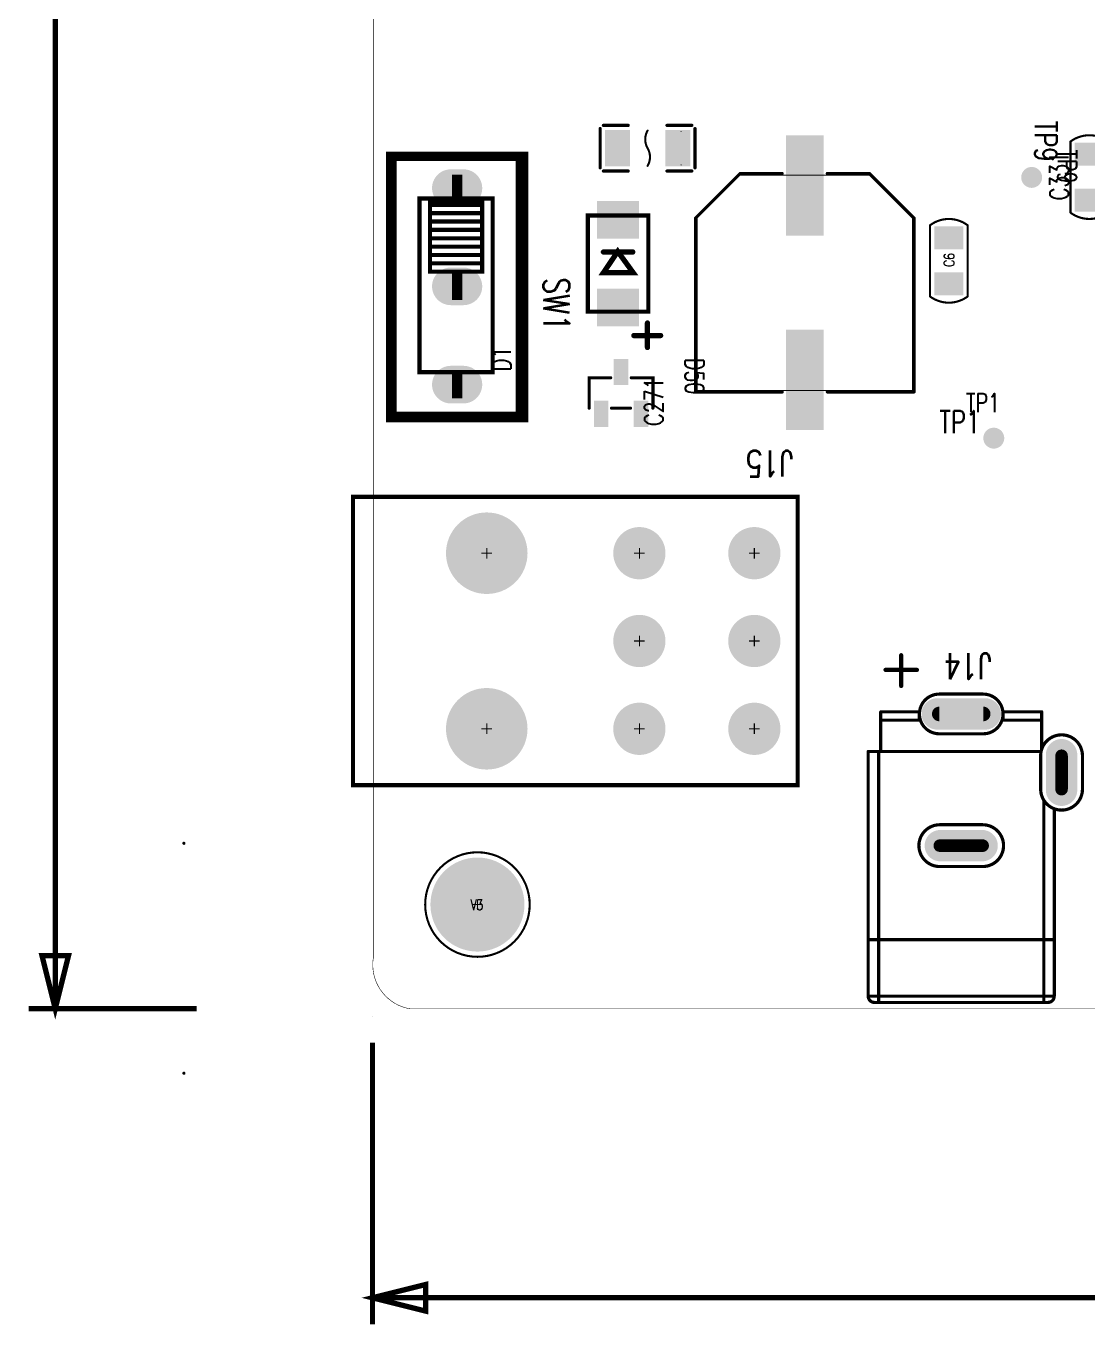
# Model space of a CAD drawing. Extents: x -19 to 193, y -25 to 111.
# Drawn here: x -16.6 to 34.2, y -15.2 to 47 of the extents above; entities that cross this region are included whole.
import ezdxf
from ezdxf.enums import TextEntityAlignment as Align

# ---------------------------------------------------------------- set-up
doc = ezdxf.new("R2010")
doc.units = 0
doc.linetypes.add('TRMIDX_2048', pattern=[2, 1, 1])
doc.linetypes.add('TRMIDX_4096', pattern=[2, 1, 1])
for name, color, linetype in [('2D_LINE_01', 183, 'CONTINUOUS'), ('BOARD_OUTLINE_00', 6, 'CONTINUOUS'), ('DIMENSION1_01', 6, 'CONTINUOUS'), ('DIMENSION3_01', 6, 'CONTINUOUS'), ('DIMENSION5_01', 6, 'CONTINUOUS'), ('DIMENSION7_01', 6, 'CONTINUOUS'), ('DRIL_PLTE_THRU_01', 3, 'CONTINUOUS'), ('DRIL_PLTE_THRU_02', 222, 'CONTINUOUS'), ('DRIL_PLTE_THRU_03', 5, 'CONTINUOUS'), ('DRIL_PLTE_THRU_04', 1, 'CONTINUOUS'), ('DRIL_SYMBOL', 6, 'CONTINUOUS'), ('PADS_BOT', 16, 'CONTINUOUS'), ('PADS_INNER', 96, 'CONTINUOUS'), ('PADS_TOP', 96, 'CONTINUOUS'), ('PART_NAME_01', 254, 'CONTINUOUS'), ('PART_NAME_126', 146, 'CONTINUOUS'), ('PART_TOP_2DLINE_00', 254, 'CONTINUOUS'), ('PART_TOP_2DLINE_01', 254, 'CONTINUOUS'), ('PART_TOP_2DLINE_126', 146, 'CONTINUOUS')]:
    doc.layers.add(name, color=color, linetype=linetype)
doc.styles.add('W0$0762', font='simplex', dxfattribs={"width": 0.75})
doc.styles.add('W0$127', font='simplex', dxfattribs={"width": 0.75})
doc.styles.add('W0$1524', font='simplex', dxfattribs={"width": 0.75})
doc.styles.add('W0$2032', font='simplex', dxfattribs={"width": 0.75})

# ---------------------------------------------------------------- blocks, each defined once
blk = doc.blocks.new('SMOOTH_0$0254')
at = {"const_width": 0.0127}
blk.add_lwpolyline([(-0.00635, 0, 1), (0.00635, 0, 1)], format="xyb", close=True, dxfattribs=at)
blk = doc.blocks.new('BOARD_1')
at = {"layer": 'BOARD_OUTLINE_00', "const_width": 0.0254}
blk.add_lwpolyline([(8.292, 28.555, 0.414214), (10.062, 26.105), (198.007, 26.105, 0.40555), (200.543, 28.975), (200.543, 130.731, 0.414214), (198, 133), (185, 133), (185, 125), (166.5, 125), (166.5, 133), (158.5, 133), (158.5, 126.516, -0.90993), (154.8, 126.516), (154.8, 137.6), (143.6, 137.6), (143.6, 130.08, -0.905156), (141.7, 130.08), (141.7, 137.6), (120.477, 137.6), (120.477, 125), (11.112, 125, 0.414214), (8.292, 123)], format="xyb", close=True, dxfattribs=at)
at = {"layer": 'BOARD_OUTLINE_00'}
for p in [(8.292, 28.555), (10.062, 26.105)]:
    blk.add_blockref('SMOOTH_0$0254', p, dxfattribs=at)
blk = doc.blocks.new('DRAWING_3')
at = {"layer": '2D_LINE_01', "const_width": 0.075057}
blk.add_lwpolyline([(0, 0.037528, 1), (0, -0.037528, 1)], format="xyb", close=True, dxfattribs=at)
blk = doc.blocks.new('DRAWING_4')
at = {"layer": '2D_LINE_01', "const_width": 0.075057}
blk.add_lwpolyline([(0, 0.037528, 1), (0, -0.037528, 1)], format="xyb", close=True, dxfattribs=at)
blk = doc.blocks.new('D_2dfeghi_99')
at = {"layer": 'DIMENSION1_01', "linetype": 'TRMIDX_4096', "const_width": 0.254}
blk.add_lwpolyline([(-6.925, 26.115), (-6.925, 77.86)], dxfattribs=at)
at = {"layer": 'DIMENSION3_01', "linetype": 'TRMIDX_4096', "const_width": 0.254}
blk.add_lwpolyline([(-6.925, 26.115), (-7.56, 28.655), (-6.29, 28.655)], close=True, dxfattribs=at)
at = {"layer": 'DIMENSION5_01', "linetype": 'TRMIDX_4096', "const_width": 0.254}
blk.add_lwpolyline([(-0.158, 26.115), (-8.195, 26.115)], dxfattribs=at)
at = {"layer": 'DIMENSION7_01', "linetype": 'TRMIDX_4096', "const_width": 0.0254}
blk.add_lwpolyline([(1.112, 26.115), (1.113, 26.115)], dxfattribs=at)
blk = doc.blocks.new('D_1dfeghi_100')
at = {"layer": 'DIMENSION1_01', "linetype": 'TRMIDX_2048', "const_width": 0.254}
blk.add_lwpolyline([(-1.81, -13.82), (89.243, -13.82)], dxfattribs=at)
at = {"layer": 'DIMENSION3_01', "linetype": 'TRMIDX_2048', "const_width": 0.254}
blk.add_lwpolyline([(-1.81, -13.82), (0.73, -13.185), (0.73, -14.455)], close=True, dxfattribs=at)
at = {"layer": 'DIMENSION5_01', "linetype": 'TRMIDX_2048', "const_width": 0.254}
blk.add_lwpolyline([(-1.81, -1.62), (-1.81, -15.09)], dxfattribs=at)
at = {"layer": 'DIMENSION7_01', "linetype": 'TRMIDX_2048', "const_width": 0.0254}
blk.add_lwpolyline([(-1.81, -0.35), (-1.809, -0.35)], dxfattribs=at)
blk = doc.blocks.new('SMOOTH_0$2')
at = {"const_width": 0.1}
blk.add_lwpolyline([(-0.05, 0, 1), (0.05, 0, 1)], format="xyb", close=True, dxfattribs=at)
blk = doc.blocks.new('PART_BODY_TOP_128')
at = {"layer": 'PART_TOP_2DLINE_01', "const_width": 0.2}
blk.add_lwpolyline([(-2.7, 14.87), (11.1, 14.87), (11.1, -6.4), (-2.7, -6.4)], close=True, dxfattribs=at)
at = {"layer": 'PART_TOP_2DLINE_01'}
for p in [(-2.7, 14.87), (11.1, 14.87), (-2.7, -6.4), (11.1, -6.4)]:
    blk.add_blockref('SMOOTH_0$2', p, dxfattribs=at)
blk = doc.blocks.new('DRIL_SYMBOL_1$8')
at = {"layer": 'DRIL_SYMBOL', "const_width": 0.0508}
for points in [[(-0.254, 0), (0.254, 0)], [(0, -0.254), (0, 0.254)]]:
    blk.add_lwpolyline(points, dxfattribs=at)
blk = doc.blocks.new('DRIL_HOLE_1$8')
at = {"const_width": 0.9}
blk.add_lwpolyline([(-0.45, 0, 1), (0.45, 0, 1)], format="xyb", close=True, dxfattribs=at)
blk.add_blockref('DRIL_SYMBOL_1$8', (0, 0))
blk = doc.blocks.new('PAD_4')
at = {"const_width": 1.25}
blk.add_lwpolyline([(0, -0.625, 1), (0, 0.625, 1)], format="xyb", close=True, dxfattribs=at)
blk = doc.blocks.new('STK_TOP_45')
at = {"layer": 'DRIL_PLTE_THRU_01'}
blk.add_blockref('DRIL_HOLE_1$8', (0, 0), dxfattribs=at)
at = {"layer": 'DRIL_PLTE_THRU_02'}
blk.add_blockref('DRIL_HOLE_1$8', (0, 0), dxfattribs=at)
at = {"layer": 'DRIL_PLTE_THRU_03'}
blk.add_blockref('DRIL_HOLE_1$8', (0, 0), dxfattribs=at)
at = {"layer": 'DRIL_PLTE_THRU_04'}
blk.add_blockref('DRIL_HOLE_1$8', (0, 0), dxfattribs=at)
at = {"layer": 'PADS_BOT'}
blk.add_blockref('PAD_4', (0, 0), dxfattribs=at)
at = {"layer": 'PADS_INNER'}
blk.add_blockref('PAD_4', (0, 0), dxfattribs=at)
at = {"layer": 'PADS_TOP'}
blk.add_blockref('PAD_4', (0, 0), dxfattribs=at)
blk = doc.blocks.new('DRIL_SYMBOL_3')
at = {"layer": 'DRIL_SYMBOL', "const_width": 0.0508}
for points in [[(-0.254, 0), (0.254, 0)], [(0, -0.254), (0, 0.254)]]:
    blk.add_lwpolyline(points, dxfattribs=at)
blk = doc.blocks.new('DRIL_HOLE_3')
at = {"const_width": 1.5}
blk.add_lwpolyline([(-0.75, 0, 1), (0.75, 0, 1)], format="xyb", close=True, dxfattribs=at)
blk.add_blockref('DRIL_SYMBOL_3', (0, 0))
blk = doc.blocks.new('PAD_5')
at = {"const_width": 1.95}
blk.add_lwpolyline([(0, -0.975, 1), (0, 0.975, 1)], format="xyb", close=True, dxfattribs=at)
blk = doc.blocks.new('STK_TOP_46')
at = {"layer": 'DRIL_PLTE_THRU_01'}
blk.add_blockref('DRIL_HOLE_3', (0, 0), dxfattribs=at)
at = {"layer": 'DRIL_PLTE_THRU_02'}
blk.add_blockref('DRIL_HOLE_3', (0, 0), dxfattribs=at)
at = {"layer": 'DRIL_PLTE_THRU_03'}
blk.add_blockref('DRIL_HOLE_3', (0, 0), dxfattribs=at)
at = {"layer": 'DRIL_PLTE_THRU_04'}
blk.add_blockref('DRIL_HOLE_3', (0, 0), dxfattribs=at)
at = {"layer": 'PADS_BOT'}
blk.add_blockref('PAD_5', (0, 0), dxfattribs=at)
at = {"layer": 'PADS_INNER'}
blk.add_blockref('PAD_5', (0, 0), dxfattribs=at)
at = {"layer": 'PADS_TOP'}
blk.add_blockref('PAD_5', (0, 0), dxfattribs=at)
blk = doc.blocks.new('SYM_TOP_31')
for name, p in [('PART_BODY_TOP_128', (0, 0)), ('STK_TOP_45', (0, 12.8)), ('STK_TOP_45', (4.2, 12.8)), ('STK_TOP_45', (8.4, 12.8)), ('STK_TOP_45', (0, 7.3)), ('STK_TOP_45', (4.2, 7.3)), ('STK_TOP_45', (8.4, 7.3)), ('STK_TOP_46', (0, 0)), ('STK_TOP_46', (8.4, 0))]:
    blk.add_blockref(name, p)
blk = doc.blocks.new('PART_TOP_1')
blk.add_blockref('SYM_TOP_31', (0, 0))
at = {"layer": 'PART_NAME_01', "style": 'W0$2032', "width": 0.75}
blk.add_text('J15', height=1.2446, rotation=270, dxfattribs=at).set_placement((-4.29, 13.514), align=Align.MIDDLE_CENTER)
blk = doc.blocks.new('PART_BODY_TOP_151')
at = {"layer": 'PART_TOP_2DLINE_126', "const_width": 0.1}
blk.add_lwpolyline([(2.5, 0, 1), (-2.5, 0, 1)], format="xyb", close=True, dxfattribs=at)
blk = doc.blocks.new('DRIL_SYMBOL_3$2')
at = {"layer": 'DRIL_SYMBOL', "const_width": 0.0508}
for points in [[(-0.254, 0), (0.254, 0)], [(0, -0.254), (0, 0.254)]]:
    blk.add_lwpolyline(points, dxfattribs=at)
blk = doc.blocks.new('DRIL_HOLE_3$2')
at = {"const_width": 1.6}
blk.add_lwpolyline([(-0.8, 0, 1), (0.8, 0, 1)], format="xyb", close=True, dxfattribs=at)
blk.add_blockref('DRIL_SYMBOL_3$2', (0, 0))
blk = doc.blocks.new('PAD_6')
at = {"const_width": 2.25}
blk.add_lwpolyline([(0, -1.125, 1), (0, 1.125, 1)], format="xyb", close=True, dxfattribs=at)
blk = doc.blocks.new('STK_TOP_96')
at = {"layer": 'DRIL_PLTE_THRU_01'}
blk.add_blockref('DRIL_HOLE_3$2', (0, 0), dxfattribs=at)
at = {"layer": 'DRIL_PLTE_THRU_02'}
blk.add_blockref('DRIL_HOLE_3$2', (0, 0), dxfattribs=at)
at = {"layer": 'DRIL_PLTE_THRU_03'}
blk.add_blockref('DRIL_HOLE_3$2', (0, 0), dxfattribs=at)
at = {"layer": 'DRIL_PLTE_THRU_04'}
blk.add_blockref('DRIL_HOLE_3$2', (0, 0), dxfattribs=at)
at = {"layer": 'PADS_BOT'}
blk.add_blockref('PAD_6', (0, 0), dxfattribs=at)
at = {"layer": 'PADS_INNER'}
blk.add_blockref('PAD_6', (0, 0), dxfattribs=at)
at = {"layer": 'PADS_TOP'}
blk.add_blockref('PAD_6', (0, 0), dxfattribs=at)
blk = doc.blocks.new('SYM_TOP_54')
for name in ['PART_BODY_TOP_151', 'STK_TOP_96']:
    blk.add_blockref(name, (0, 0))
blk = doc.blocks.new('PART_TOP_2')
blk.add_blockref('SYM_TOP_54', (0, 0))
at = {"layer": 'PART_NAME_01', "style": 'W0$0762', "width": 0.75}
blk.add_text('V3', height=0.49784, dxfattribs=at).set_placement((-0.0254, -0.0127), align=Align.MIDDLE_CENTER)
blk = doc.blocks.new('SMOOTH_0$1999')
at = {"const_width": 0.0999}
blk.add_lwpolyline([(-0.05, 0, 1), (0.05, 0, 1)], format="xyb", close=True, dxfattribs=at)
blk = doc.blocks.new('PART_BODY_TOP_127')
at = {"layer": 'PART_TOP_2DLINE_01', "const_width": 0.2}
blk.add_lwpolyline([(-1.7, 3.3), (11.05, 3.3), (11.05, -3.3), (-1.7, -3.3)], close=True, dxfattribs=at)
at = {"layer": 'PART_TOP_2DLINE_126', "const_width": 0.2}
for points in [[(-1.6, 3.3), (11, 3.3), (11, -3.3), (-1.6, -3.3)], [(0.6, 1.8), (8.9, 1.8), (8.9, -1.7), (0.6, -1.7)], [(5.4, -1.2), (5.4, 1.3), (8.8, 1.3), (8.8, -1.2)]]:
    blk.add_lwpolyline(points, close=True, dxfattribs=at)
for points in [[(-1.6, 3.2), (11, 3.2)], [(10.8, 3.1), (10.8, -2.9)], [(-1.6, 3), (11, 3)], [(-1.4, 3), (-1.4, -3.3)], [(5.8, -1.2), (5.8, 1.3)], [(6.2, -1.2), (6.2, 1.3)], [(6.6, -1.2), (6.6, 1.3)], [(7, -1.2), (7, 1.3)], [(7.4, -1.2), (7.4, 1.3)], [(7.8, -1.2), (7.8, 1.3)], [(8.2, -1.1), (8.2, 1.3)], [(8.6, -1.2), (8.6, 1.3)], [(-1.6, -3.1), (11, -3.1)], [(-1.5, -2.9), (11, -2.9)]]:
    blk.add_lwpolyline(points, dxfattribs=at)
at = {"layer": 'PART_TOP_2DLINE_01'}
for p in [(-1.7, 3.3), (11.05, 3.3), (-1.7, -3.3), (11.05, -3.3)]:
    blk.add_blockref('SMOOTH_0$2', p, dxfattribs=at)
at = {"layer": 'PART_TOP_2DLINE_126'}
for p in [(-1.6, 3.3), (-1.6, 3.2), (10.8, 3.1), (11, 3.3), (11, 3.2), (-1.6, 3), (-1.4, 3), (11, 3), (0.6, 1.8), (8.9, 1.8), (5.4, 1.3), (5.8, 1.3), (6.2, 1.3), (6.6, 1.3), (7, 1.3), (7.4, 1.3), (7.8, 1.3), (8.2, 1.3), (8.6, 1.3), (8.8, 1.3), (5.4, -1.2), (5.8, -1.2), (6.2, -1.2), (6.6, -1.2), (7, -1.2), (7.4, -1.2), (7.8, -1.2), (8.2, -1.1), (8.6, -1.2), (8.8, -1.2), (0.6, -1.7), (8.9, -1.7), (-1.6, -3.1), (-1.5, -2.9), (10.8, -2.9), (11, -2.9), (11, -3.1), (-1.6, -3.3), (-1.4, -3.3), (11, -3.3)]:
    blk.add_blockref('SMOOTH_0$1999', p, dxfattribs=at)
blk = doc.blocks.new('DRIL_SLOT_0005100070000000900')
at = {"const_width": 0.65}
blk.add_lwpolyline([(0.325, -0.25), (0.325, 0.25, 1), (-0.325, 0.25), (-0.325, -0.25, 1)], format="xyb", close=True, dxfattribs=at)
blk = doc.blocks.new('PAD_7')
at = {"const_width": 0.9}
blk.add_lwpolyline([(-0.3, -0.45), (0.3, -0.45, 1), (0.3, 0.45), (-0.3, 0.45, 1)], format="xyb", close=True, dxfattribs=at)
blk = doc.blocks.new('STK_TOP_155')
at = {"layer": 'DRIL_PLTE_THRU_01'}
blk.add_blockref('DRIL_SLOT_0005100070000000900', (0, 0), dxfattribs=at)
at = {"layer": 'DRIL_PLTE_THRU_02'}
blk.add_blockref('DRIL_SLOT_0005100070000000900', (0, 0), dxfattribs=at)
at = {"layer": 'DRIL_PLTE_THRU_03'}
blk.add_blockref('DRIL_SLOT_0005100070000000900', (0, 0), dxfattribs=at)
at = {"layer": 'DRIL_PLTE_THRU_04'}
blk.add_blockref('DRIL_SLOT_0005100070000000900', (0, 0), dxfattribs=at)
at = {"layer": 'PADS_BOT', "rotation": 90}
blk.add_blockref('PAD_7', (0, 0), dxfattribs=at)
at = {"layer": 'PADS_INNER', "rotation": 90}
blk.add_blockref('PAD_7', (0, 0), dxfattribs=at)
at = {"layer": 'PADS_TOP', "rotation": 90}
blk.add_blockref('PAD_7', (0, 0), dxfattribs=at)
blk = doc.blocks.new('SYM_TOP_61')
for name, p in [('PART_BODY_TOP_127', (0, 0)), ('STK_TOP_155', (0, 0)), ('STK_TOP_155', (4.7, 0)), ('STK_TOP_155', (9.4, 0))]:
    blk.add_blockref(name, p)
blk = doc.blocks.new('PART_TOP_4')
blk.add_blockref('SYM_TOP_61', (0, 0))
at = {"layer": 'PART_NAME_01', "style": 'W0$2032', "width": 0.75}
blk.add_text('SW1', height=1.2446, rotation=180, dxfattribs=at).set_placement((5.122, -4.133666))
blk = doc.blocks.new('SMOOTH_0$1')
at = {"const_width": 0.05}
blk.add_lwpolyline([(-0.025, 0, 1), (0.025, 0, 1)], format="xyb", close=True, dxfattribs=at)
blk = doc.blocks.new('SMOOTH_0$1524')
at = {"const_width": 0.0762}
blk.add_lwpolyline([(-0.0381, 0, 1), (0.0381, 0, 1)], format="xyb", close=True, dxfattribs=at)
blk = doc.blocks.new('SMOOTH_0$0508')
at = {"const_width": 0.0254}
blk.add_lwpolyline([(-0.0127, 0, 1), (0.0127, 0, 1)], format="xyb", close=True, dxfattribs=at)
blk = doc.blocks.new('PART_BODY_TOP_197')
at = {"layer": 'PART_TOP_2DLINE_126'}
for points, const_width in [([(-2.268, 0.94), (-2.268, -0.94)], 0.152), ([(-0.927, 1.092), (-2.116, 1.092)], 0.152), ([(0.927, 1.092), (2.116, 1.092)], 0.152), ([(1.6, 0.8), (1.6, 0.8)], 0.0508), ([(2.268, 0.94), (2.268, -0.94)], 0.152), ([(-2.116, -1.092), (-0.927, -1.092)], 0.152), ([(2.116, -1.092), (0.927, -1.092)], 0.152), ([(1.6, -0.8), (1.6, -0.8)], 0.0508)]:
    blk.add_lwpolyline(points, dxfattribs=dict(at, const_width=const_width))
at = {"layer": 'PART_TOP_2DLINE_126', "const_width": 0.1}
blk.add_lwpolyline([(0, 0.845, 0.267949), (0, 0), (0, 0, -0.267949), (0, -0.845)], format="xyb", dxfattribs=at)
at = {"layer": 'PART_TOP_2DLINE_126'}
for name, p in [('SMOOTH_0$1524', (-2.268, 0.94)), ('SMOOTH_0$1524', (-2.116, 1.092)), ('SMOOTH_0$1524', (-0.927, 1.092)), ('SMOOTH_0$1', (0, 0.845)), ('SMOOTH_0$1524', (0.927, 1.092)), ('SMOOTH_0$0508', (1.6, 0.8)), ('SMOOTH_0$0508', (1.6, 0.8)), ('SMOOTH_0$1524', (2.116, 1.092)), ('SMOOTH_0$1524', (2.268, 0.94)), ('SMOOTH_0$1', (0, 0)), ('SMOOTH_0$1', (0, 0)), ('SMOOTH_0$1524', (-2.268, -0.94)), ('SMOOTH_0$1524', (-2.116, -1.092)), ('SMOOTH_0$1524', (-0.927, -1.092)), ('SMOOTH_0$1', (0, -0.845)), ('SMOOTH_0$1524', (0.927, -1.092)), ('SMOOTH_0$0508', (1.6, -0.8)), ('SMOOTH_0$0508', (1.6, -0.8)), ('SMOOTH_0$1524', (2.116, -1.092)), ('SMOOTH_0$1524', (2.268, -0.94))]:
    blk.add_blockref(name, p, dxfattribs=at)
blk = doc.blocks.new('DRIL_HOLE_0')
blk.add_lwpolyline([(0, 0, 1), (0, 0, 1)], format="xyb", close=True)
blk = doc.blocks.new('PAD_0')
blk.add_lwpolyline([(0, 0, 1), (0, 0, 1)], format="xyb", close=True)
blk = doc.blocks.new('PAD_9')
at = {"const_width": 1.1913}
blk.add_lwpolyline([(-0.8636, 0), (0.8636, 0)], dxfattribs=at)
blk = doc.blocks.new('STK_TOP_84')
at = {"layer": 'DRIL_PLTE_THRU_01'}
blk.add_blockref('DRIL_HOLE_0', (0, 0), dxfattribs=at)
at = {"layer": 'DRIL_PLTE_THRU_02'}
blk.add_blockref('DRIL_HOLE_0', (0, 0), dxfattribs=at)
at = {"layer": 'DRIL_PLTE_THRU_03'}
blk.add_blockref('DRIL_HOLE_0', (0, 0), dxfattribs=at)
at = {"layer": 'DRIL_PLTE_THRU_04'}
blk.add_blockref('DRIL_HOLE_0', (0, 0), dxfattribs=at)
at = {"layer": 'PADS_BOT'}
blk.add_blockref('PAD_0', (0, 0), dxfattribs=at)
at = {"layer": 'PADS_INNER'}
blk.add_blockref('PAD_0', (0, 0), dxfattribs=at)
at = {"layer": 'PADS_TOP', "rotation": 90}
blk.add_blockref('PAD_9', (0, 0), dxfattribs=at)
blk = doc.blocks.new('SYM_TOP_58')
for name, p in [('STK_TOP_84', (-1.445, 0)), ('STK_TOP_84', (1.445, 0)), ('PART_BODY_TOP_197', (0, 0))]:
    blk.add_blockref(name, p)
blk = doc.blocks.new('PART_TOP_5')
blk.add_blockref('SYM_TOP_58', (0, 0))
blk = doc.blocks.new('SMOOTH_0$1016')
at = {"const_width": 0.0508}
blk.add_lwpolyline([(-0.0254, 0, 1), (0.0254, 0, 1)], format="xyb", close=True, dxfattribs=at)
blk = doc.blocks.new('PART_BODY_TOP_104')
at = {"layer": 'PART_TOP_2DLINE_00', "const_width": 0.1016}
blk.add_lwpolyline([(-1.69367, 0.9), (1.71198, 0.9, -0.33071838), (1.71198, -0.9), (-1.69367, -0.9, -0.33459532)], format="xyb", close=True, dxfattribs=at)
at = {"layer": 'PART_TOP_2DLINE_00'}
for p in [(-1.69367, 0.9), (1.71198, 0.9), (-1.69367, -0.9), (1.71198, -0.9)]:
    blk.add_blockref('SMOOTH_0$1016', p, dxfattribs=at)
blk = doc.blocks.new('PAD_12')
at = {"const_width": 1.1}
blk.add_lwpolyline([(-0.7, 0), (0.7, 0)], dxfattribs=at)
blk = doc.blocks.new('STK_TOP_7')
at = {"layer": 'DRIL_PLTE_THRU_01'}
blk.add_blockref('DRIL_HOLE_0', (0, 0), dxfattribs=at)
at = {"layer": 'DRIL_PLTE_THRU_02'}
blk.add_blockref('DRIL_HOLE_0', (0, 0), dxfattribs=at)
at = {"layer": 'DRIL_PLTE_THRU_03'}
blk.add_blockref('DRIL_HOLE_0', (0, 0), dxfattribs=at)
at = {"layer": 'DRIL_PLTE_THRU_04'}
blk.add_blockref('DRIL_HOLE_0', (0, 0), dxfattribs=at)
at = {"layer": 'PADS_BOT'}
blk.add_blockref('PAD_0', (0, 0), dxfattribs=at)
at = {"layer": 'PADS_INNER'}
blk.add_blockref('PAD_0', (0, 0), dxfattribs=at)
at = {"layer": 'PADS_TOP', "rotation": 90}
blk.add_blockref('PAD_12', (0, 0), dxfattribs=at)
blk = doc.blocks.new('SYM_TOP_7')
for name, p in [('STK_TOP_7', (-1.1, 0)), ('STK_TOP_7', (1.1, 0)), ('PART_BODY_TOP_104', (0, 0))]:
    blk.add_blockref(name, p)
blk = doc.blocks.new('PART_TOP_7')
blk.add_blockref('SYM_TOP_7', (0, 0))
at = {"layer": 'PART_NAME_01', "style": 'W0$0762', "width": 0.75}
blk.add_text('C6', height=0.4978, rotation=-180, dxfattribs=at).set_placement((-0.026, 0.013), align=Align.MIDDLE_CENTER)
blk = doc.blocks.new('SMOOTH_0$254')
at = {"const_width": 0.127}
blk.add_lwpolyline([(-0.0635, 0, 1), (0.0635, 0, 1)], format="xyb", close=True, dxfattribs=at)
blk = doc.blocks.new('PART_BODY_TOP_155')
at = {"layer": 'PART_TOP_2DLINE_00'}
for points, const_width in [([(-2.3, 1.45), (2.3, 1.45), (2.3, -1.45), (-2.3, -1.45)], 0.2), ([(0.581, 0.014), (-0.435, 0.7), (-0.435, -0.723)], 0.254)]:
    blk.add_lwpolyline(points, close=True, dxfattribs=dict(at, const_width=const_width))
at = {"layer": 'PART_TOP_2DLINE_00', "const_width": 0.254}
for points in [[(0.556, 0.7), (0.556, -0.7)], [(-3.441, -2.034), (-3.441, -0.757)], [(-2.843, -1.406), (-4.01, -1.406)]]:
    blk.add_lwpolyline(points, dxfattribs=at)
at = {"layer": 'PART_TOP_2DLINE_00'}
for name, p in [('SMOOTH_0$2', (-2.3, 1.45)), ('SMOOTH_0$2', (2.3, 1.45)), ('SMOOTH_0$254', (-0.435, 0.7)), ('SMOOTH_0$254', (0.556, 0.7)), ('SMOOTH_0$254', (0.581, 0.014)), ('SMOOTH_0$254', (-0.435, -0.723)), ('SMOOTH_0$254', (0.556, -0.7)), ('SMOOTH_0$254', (-3.441, -0.757)), ('SMOOTH_0$254', (-4.01, -1.406)), ('SMOOTH_0$254', (-2.843, -1.406)), ('SMOOTH_0$2', (-2.3, -1.45)), ('SMOOTH_0$2', (2.3, -1.45)), ('SMOOTH_0$254', (-3.441, -2.034))]:
    blk.add_blockref(name, p, dxfattribs=at)
blk = doc.blocks.new('PAD_14')
at = {"const_width": 1.8}
blk.add_lwpolyline([(-1, 0), (1, 0)], dxfattribs=at)
blk = doc.blocks.new('STK_TOP_113')
at = {"layer": 'DRIL_PLTE_THRU_01'}
blk.add_blockref('DRIL_HOLE_0', (0, 0), dxfattribs=at)
at = {"layer": 'DRIL_PLTE_THRU_02'}
blk.add_blockref('DRIL_HOLE_0', (0, 0), dxfattribs=at)
at = {"layer": 'DRIL_PLTE_THRU_03'}
blk.add_blockref('DRIL_HOLE_0', (0, 0), dxfattribs=at)
at = {"layer": 'DRIL_PLTE_THRU_04'}
blk.add_blockref('DRIL_HOLE_0', (0, 0), dxfattribs=at)
at = {"layer": 'PADS_BOT'}
blk.add_blockref('PAD_0', (0, 0), dxfattribs=at)
at = {"layer": 'PADS_INNER'}
blk.add_blockref('PAD_0', (0, 0), dxfattribs=at)
at = {"layer": 'PADS_TOP', "rotation": 90}
blk.add_blockref('PAD_14', (0, 0), dxfattribs=at)
blk = doc.blocks.new('SYM_TOP_57')
for name, p in [('STK_TOP_113', (-2.1, 0)), ('STK_TOP_113', (2.1, 0)), ('PART_BODY_TOP_155', (0, 0))]:
    blk.add_blockref(name, p)
blk = doc.blocks.new('PART_TOP_11')
blk.add_blockref('SYM_TOP_57', (0, 0))
at = {"layer": 'PART_NAME_126', "style": 'W0$127', "width": 0.75}
blk.add_text('D1', height=0.889, dxfattribs=at).set_placement((-5.14, 5.131))
blk = doc.blocks.new('SMOOTH_0$1519933333')
at = {"const_width": 0.075997}
blk.add_lwpolyline([(-0.037998, 0, 1), (0.037998, 0, 1)], format="xyb", close=True, dxfattribs=at)
blk = doc.blocks.new('PART_BODY_TOP_133')
at = {"layer": 'PART_TOP_2DLINE_126', "const_width": 0.152}
for points in [[(-5.226, 5.226), (-5.226, 1.08)], [(-5.226, 5.226), (3.09, 5.226), (5.226, 3.09)], [(5.226, 1.08), (5.226, 3.09)], [(-5.226, -1.08), (-5.226, -5.226)], [(5.226, -3.09), (5.226, -1.08)], [(-5.226, -5.226), (3.09, -5.226), (5.226, -3.09)]]:
    blk.add_lwpolyline(points, dxfattribs=at)
at = {"layer": 'PART_TOP_2DLINE_126', "const_width": 0.0508}
blk.add_lwpolyline([(-5.15, -5.15), (-5.15, 5.15), (3.09, 5.15), (5.15, 3.09), (5.15, -3.09), (3.09, -5.15)], close=True, dxfattribs=at)
at = {"layer": 'PART_TOP_2DLINE_126'}
for name, p in [('SMOOTH_0$1519933333', (-5.226, 5.226)), ('SMOOTH_0$1524', (-5.226, 5.226)), ('SMOOTH_0$0508', (-5.15, 5.15)), ('SMOOTH_0$1524', (3.09, 5.226)), ('SMOOTH_0$0508', (3.09, 5.15)), ('SMOOTH_0$0508', (5.15, 3.09)), ('SMOOTH_0$1519933333', (5.226, 3.09)), ('SMOOTH_0$1524', (5.226, 3.09)), ('SMOOTH_0$1519933333', (-5.226, 1.08)), ('SMOOTH_0$1519933333', (5.226, 1.08)), ('SMOOTH_0$1519933333', (-5.226, -1.08)), ('SMOOTH_0$1519933333', (5.226, -1.08)), ('SMOOTH_0$0508', (5.15, -3.09)), ('SMOOTH_0$1519933333', (5.226, -3.09)), ('SMOOTH_0$1524', (5.226, -3.09)), ('SMOOTH_0$1519933333', (-5.226, -5.226)), ('SMOOTH_0$1524', (-5.226, -5.226)), ('SMOOTH_0$0508', (-5.15, -5.15)), ('SMOOTH_0$1524', (3.09, -5.226)), ('SMOOTH_0$0508', (3.09, -5.15))]:
    blk.add_blockref(name, p, dxfattribs=at)
blk = doc.blocks.new('PAD_16')
at = {"const_width": 1.8}
blk.add_lwpolyline([(-2.4, 0), (2.4, 0)], dxfattribs=at)
blk = doc.blocks.new('STK_TOP_56')
at = {"layer": 'DRIL_PLTE_THRU_01'}
blk.add_blockref('DRIL_HOLE_0', (0, 0), dxfattribs=at)
at = {"layer": 'DRIL_PLTE_THRU_02'}
blk.add_blockref('DRIL_HOLE_0', (0, 0), dxfattribs=at)
at = {"layer": 'DRIL_PLTE_THRU_03'}
blk.add_blockref('DRIL_HOLE_0', (0, 0), dxfattribs=at)
at = {"layer": 'DRIL_PLTE_THRU_04'}
blk.add_blockref('DRIL_HOLE_0', (0, 0), dxfattribs=at)
at = {"layer": 'PADS_BOT'}
blk.add_blockref('PAD_0', (0, 0), dxfattribs=at)
at = {"layer": 'PADS_INNER'}
blk.add_blockref('PAD_0', (0, 0), dxfattribs=at)
at = {"layer": 'PADS_TOP'}
blk.add_blockref('PAD_16', (0, 0), dxfattribs=at)
blk = doc.blocks.new('SYM_TOP_36')
for name, p in [('PART_BODY_TOP_133', (0, 0)), ('STK_TOP_56', (-4.65, 0)), ('STK_TOP_56', (4.65, 0))]:
    blk.add_blockref(name, p)
blk = doc.blocks.new('PART_TOP_12')
blk.add_blockref('SYM_TOP_36', (0, 0))
at = {"layer": 'PART_NAME_126', "style": 'W0$127', "width": 0.75}
blk.add_text('C271', height=0.889, dxfattribs=at).set_placement((-6.846, 6.776))
blk = doc.blocks.new('PART_BODY_TOP_138')
at = {"layer": 'PART_TOP_2DLINE_00', "const_width": 0.0000173}
blk.add_lwpolyline([(1.56, -1.1, 1), (1.36, -1.1, 1)], format="xyb", close=True, dxfattribs=at)
at = {"layer": 'PART_TOP_2DLINE_126', "const_width": 0.152}
for points in [[(0.726, 1.526), (-0.726, 1.526), (-0.726, 0.495)], [(0.726, 0.455), (0.726, -0.455)], [(0.726, -1.526), (-0.726, -1.526), (-0.726, -0.495)]]:
    blk.add_lwpolyline(points, dxfattribs=at)
at = {"layer": 'PART_TOP_2DLINE_126'}
for p in [(-0.726, 1.526), (0.726, 1.526), (-0.726, 0.495), (0.726, 0.455), (-0.726, -0.495), (0.726, -0.455), (-0.726, -1.526), (0.726, -1.526)]:
    blk.add_blockref('SMOOTH_0$1524', p, dxfattribs=at)
blk = doc.blocks.new('PAD_18')
at = {"const_width": 0.7}
blk.add_lwpolyline([(-0.625, 0), (0.625, 0)], dxfattribs=at)
blk = doc.blocks.new('STK_TOP_71')
at = {"layer": 'DRIL_PLTE_THRU_01'}
blk.add_blockref('DRIL_HOLE_0', (0, 0), dxfattribs=at)
at = {"layer": 'DRIL_PLTE_THRU_02'}
blk.add_blockref('DRIL_HOLE_0', (0, 0), dxfattribs=at)
at = {"layer": 'DRIL_PLTE_THRU_03'}
blk.add_blockref('DRIL_HOLE_0', (0, 0), dxfattribs=at)
at = {"layer": 'DRIL_PLTE_THRU_04'}
blk.add_blockref('DRIL_HOLE_0', (0, 0), dxfattribs=at)
at = {"layer": 'PADS_BOT'}
blk.add_blockref('PAD_0', (0, 0), dxfattribs=at)
at = {"layer": 'PADS_INNER'}
blk.add_blockref('PAD_0', (0, 0), dxfattribs=at)
at = {"layer": 'PADS_TOP'}
blk.add_blockref('PAD_18', (0, 0), dxfattribs=at)
blk = doc.blocks.new('SYM_TOP_41')
for name, p in [('PART_BODY_TOP_138', (0, 0)), ('STK_TOP_71', (1, 0.95)), ('STK_TOP_71', (-1, 0)), ('STK_TOP_71', (1, -0.95))]:
    blk.add_blockref(name, p)
blk = doc.blocks.new('PART_TOP_13')
blk.add_blockref('SYM_TOP_41', (0, 0))
at = {"layer": 'PART_NAME_126', "style": 'W0$127', "width": 0.75}
blk.add_text('D50', height=0.889, dxfattribs=at).set_placement((-1.676, 3.076))
blk = doc.blocks.new('PAD_19')
at = {"const_width": 0.5}
blk.add_lwpolyline([(0, -0.25, 1), (0, 0.25, 1)], format="xyb", close=True, dxfattribs=at)
blk = doc.blocks.new('STK_TOP_36')
at = {"layer": 'DRIL_PLTE_THRU_01'}
blk.add_blockref('DRIL_HOLE_0', (0, 0), dxfattribs=at)
at = {"layer": 'DRIL_PLTE_THRU_02'}
blk.add_blockref('DRIL_HOLE_0', (0, 0), dxfattribs=at)
at = {"layer": 'DRIL_PLTE_THRU_03'}
blk.add_blockref('DRIL_HOLE_0', (0, 0), dxfattribs=at)
at = {"layer": 'DRIL_PLTE_THRU_04'}
blk.add_blockref('DRIL_HOLE_0', (0, 0), dxfattribs=at)
at = {"layer": 'PADS_BOT'}
blk.add_blockref('PAD_0', (0, 0), dxfattribs=at)
at = {"layer": 'PADS_INNER'}
blk.add_blockref('PAD_0', (0, 0), dxfattribs=at)
at = {"layer": 'PADS_TOP'}
blk.add_blockref('PAD_19', (0, 0), dxfattribs=at)
blk = doc.blocks.new('SYM_TOP_27')
blk.add_blockref('STK_TOP_36', (0, 0))
blk = doc.blocks.new('PART_TOP_14')
blk.add_blockref('SYM_TOP_27', (0, 0))
at = {"layer": 'PART_NAME_01', "style": 'W0$1524', "width": 0.75}
blk.add_text('TP1', height=1.0668, dxfattribs=at).set_placement((-1.624, 0.78), align=Align.MIDDLE_CENTER)
at = {"layer": 'PART_NAME_126', "style": 'W0$127', "width": 0.75}
blk.add_text('TP1', height=0.889, dxfattribs=at).set_placement((-1.333, 1.251))
blk = doc.blocks.new('PART_TOP_15')
blk.add_blockref('SYM_TOP_7', (0, 0))
at = {"layer": 'PART_NAME_126', "style": 'W0$127', "width": 0.75}
blk.add_text('C331', height=0.889, dxfattribs=at).set_placement((-1.1, 1))
blk = doc.blocks.new('PART_TOP_16')
blk.add_blockref('SYM_TOP_27', (0, 0))
at = {"layer": 'PART_NAME_01', "style": 'W0$1524', "width": 0.75}
blk.add_text('TP9', height=1.0668, dxfattribs=at).set_placement((-1.73, 0.678), align=Align.MIDDLE_CENTER)
at = {"layer": 'PART_NAME_126', "style": 'W0$127', "width": 0.75}
blk.add_text('TP9', height=0.889, dxfattribs=at).set_placement((-1.333, 1.251))
blk = doc.blocks.new('PART_BODY_TOP_136')
at = {"layer": 'PART_TOP_2DLINE_00', "const_width": 0.2}
for points in [[(4.908, 6.918), (4.908, 8.421)], [(5.612, 7.672), (4.139, 7.672)]]:
    blk.add_lwpolyline(points, dxfattribs=at)
at = {"layer": 'PART_TOP_2DLINE_01', "const_width": 0.152}
for points in [[(-10.7, 9.25, 0.414214), (-11, 8.95)], [(-2.5, 5.825, 1), (-4.5, 5.825)], [(3.75, 5.85, 1), (1.85, 5.85)], [(3.75, 5.85, 0.383864), (2.899, 6.795)], [(-4.5, 3.775, 1), (-2.5, 3.775)], [(1.85, 3.75, 1), (3.75, 3.75)], [(2.899, 2.805, 0.383864), (3.75, 3.75)], [(-11, 0.65, 0.414214), (-10.7, 0.35)], [(-0.8, 1, 1), (-0.8, -1)], [(0.8, -1, 1), (0.8, 1)]]:
    blk.add_lwpolyline(points, format="xyb", dxfattribs=at)
for points in [[(-11, 0.65), (-11, 8.95)], [(-11, 8.75), (1, 8.75)], [(1, 9.25), (-10.7, 9.25)], [(-10.7, 0.35), (-10.7, 9.25)], [(-8, 9.25), (-8, 0.35)], [(1, 0.98), (1, 9.25)], [(2.9, 8.65), (1, 8.65)], [(2.5, 8.65), (2.5, 6.751)], [(2.9, 8.65), (2.9, 6.795)], [(2.5, 6.8), (2.9, 6.8)], [(-4.5, 5.825), (-4.5, 3.775)], [(-2.5, 3.775), (-2.5, 5.825)], [(1.85, 5.85), (1.85, 3.75)], [(3.75, 3.75), (3.75, 5.85)], [(3.75, 3.75), (3.75, 5.85)], [(2.5, 2.849), (2.5, 0.95)], [(2.5, 2.8), (2.9, 2.8)], [(2.9, 2.805), (2.9, 0.95)], [(-1.327, 0.85), (-11, 0.85)], [(0.8, 1), (-0.8, 1)], [(2.9, 0.95), (1.112, 0.95)], [(-1.737, 0.35), (-10.7, 0.35)], [(-0.8, -1), (0.8, -1)]]:
    blk.add_lwpolyline(points, dxfattribs=at)
at = {"layer": 'PART_TOP_2DLINE_00'}
for p in [(4.908, 8.421), (4.139, 7.672), (5.612, 7.672), (4.908, 6.918)]:
    blk.add_blockref('SMOOTH_0$2', p, dxfattribs=at)
at = {"layer": 'PART_TOP_2DLINE_01'}
for p in [(-11, 8.95), (-11, 8.95), (-11, 8.75), (-10.7, 9.25), (-10.7, 9.25), (-10.7, 9.25), (-8, 9.25), (1, 9.25), (1, 9.25), (1, 8.75), (1, 8.65), (2.5, 8.65), (2.9, 8.65), (2.9, 8.65), (2.5, 6.8), (2.899, 6.795), (2.9, 6.8), (2.9, 6.795), (2.5, 6.751), (-4.5, 5.825), (-4.5, 5.825), (-2.5, 5.825), (-2.5, 5.825), (1.85, 5.85), (1.85, 5.85), (3.75, 5.85), (3.75, 5.85), (3.75, 5.85), (3.75, 5.85), (-4.5, 3.775), (-4.5, 3.775), (-2.5, 3.775), (-2.5, 3.775), (1.85, 3.75), (1.85, 3.75), (3.75, 3.75), (3.75, 3.75), (3.75, 3.75), (3.75, 3.75), (2.5, 2.849), (2.5, 2.8), (2.899, 2.805), (2.9, 2.805), (2.9, 2.8), (-11, 0.85), (-11, 0.65), (-11, 0.65), (-1.327, 0.85), (-0.8, 1), (-0.8, 1), (0.8, 1), (0.8, 1), (1, 0.98), (1.112, 0.95), (2.5, 0.95), (2.9, 0.95), (2.9, 0.95), (-10.7, 0.35), (-10.7, 0.35), (-10.7, 0.35), (-8, 0.35), (-1.737, 0.35), (-0.8, -1), (-0.8, -1), (0.8, -1), (0.8, -1)]:
    blk.add_blockref('SMOOTH_0$1524', p, dxfattribs=at)
blk = doc.blocks.new('DRIL_SLOT_0002700110000000900')
at = {"const_width": 0.35}
blk.add_lwpolyline([(0.175, -1.05), (0.175, 1.05, 1), (-0.175, 1.05), (-0.175, -1.05, 1)], format="xyb", close=True, dxfattribs=at)
blk = doc.blocks.new('PAD_31')
at = {"const_width": 0.75}
blk.add_lwpolyline([(-1.15, -0.375), (1.15, -0.375, 1), (1.15, 0.375), (-1.15, 0.375, 1)], format="xyb", close=True, dxfattribs=at)
blk = doc.blocks.new('STK_TOP_65')
at = {"layer": 'DRIL_PLTE_THRU_01'}
blk.add_blockref('DRIL_SLOT_0002700110000000900', (0, 0), dxfattribs=at)
at = {"layer": 'DRIL_PLTE_THRU_02'}
blk.add_blockref('DRIL_SLOT_0002700110000000900', (0, 0), dxfattribs=at)
at = {"layer": 'DRIL_PLTE_THRU_03'}
blk.add_blockref('DRIL_SLOT_0002700110000000900', (0, 0), dxfattribs=at)
at = {"layer": 'DRIL_PLTE_THRU_04'}
blk.add_blockref('DRIL_SLOT_0002700110000000900', (0, 0), dxfattribs=at)
at = {"layer": 'PADS_BOT', "rotation": 90}
blk.add_blockref('PAD_31', (0, 0), dxfattribs=at)
at = {"layer": 'PADS_INNER', "rotation": 90}
blk.add_blockref('PAD_31', (0, 0), dxfattribs=at)
at = {"layer": 'PADS_TOP', "rotation": 90}
blk.add_blockref('PAD_31', (0, 0), dxfattribs=at)
blk = doc.blocks.new('DRIL_SLOT_0002300104000000900')
at = {"const_width": 0.3}
blk.add_lwpolyline([(0.15, -1.025), (0.15, 1.025, 1), (-0.15, 1.025), (-0.15, -1.025, 1)], format="xyb", close=True, dxfattribs=at)
blk = doc.blocks.new('PAD_32')
at = {"const_width": 0.75}
blk.add_lwpolyline([(-1, -0.375), (1, -0.375, 1), (1, 0.375), (-1, 0.375, 1)], format="xyb", close=True, dxfattribs=at)
blk = doc.blocks.new('STK_TOP_66')
at = {"layer": 'DRIL_PLTE_THRU_01'}
blk.add_blockref('DRIL_SLOT_0002300104000000900', (0, 0), dxfattribs=at)
at = {"layer": 'DRIL_PLTE_THRU_02'}
blk.add_blockref('DRIL_SLOT_0002300104000000900', (0, 0), dxfattribs=at)
at = {"layer": 'DRIL_PLTE_THRU_03'}
blk.add_blockref('DRIL_SLOT_0002300104000000900', (0, 0), dxfattribs=at)
at = {"layer": 'DRIL_PLTE_THRU_04'}
blk.add_blockref('DRIL_SLOT_0002300104000000900', (0, 0), dxfattribs=at)
at = {"layer": 'PADS_BOT', "rotation": 90}
blk.add_blockref('PAD_32', (0, 0), dxfattribs=at)
at = {"layer": 'PADS_INNER', "rotation": 90}
blk.add_blockref('PAD_32', (0, 0), dxfattribs=at)
at = {"layer": 'PADS_TOP', "rotation": 90}
blk.add_blockref('PAD_32', (0, 0), dxfattribs=at)
blk = doc.blocks.new('DRIL_SLOT_0002300086000000000')
at = {"const_width": 0.3}
blk.add_lwpolyline([(-0.8, -0.15), (0.8, -0.15, 1), (0.8, 0.15), (-0.8, 0.15, 1)], format="xyb", close=True, dxfattribs=at)
blk = doc.blocks.new('PAD_33')
at = {"const_width": 0.75}
blk.add_lwpolyline([(-0.85, -0.375), (0.85, -0.375, 1), (0.85, 0.375), (-0.85, 0.375, 1)], format="xyb", close=True, dxfattribs=at)
blk = doc.blocks.new('STK_TOP_67')
at = {"layer": 'DRIL_PLTE_THRU_01'}
blk.add_blockref('DRIL_SLOT_0002300086000000000', (0, 0), dxfattribs=at)
at = {"layer": 'DRIL_PLTE_THRU_02'}
blk.add_blockref('DRIL_SLOT_0002300086000000000', (0, 0), dxfattribs=at)
at = {"layer": 'DRIL_PLTE_THRU_03'}
blk.add_blockref('DRIL_SLOT_0002300086000000000', (0, 0), dxfattribs=at)
at = {"layer": 'DRIL_PLTE_THRU_04'}
blk.add_blockref('DRIL_SLOT_0002300086000000000', (0, 0), dxfattribs=at)
at = {"layer": 'PADS_BOT'}
blk.add_blockref('PAD_33', (0, 0), dxfattribs=at)
at = {"layer": 'PADS_INNER'}
blk.add_blockref('PAD_33', (0, 0), dxfattribs=at)
at = {"layer": 'PADS_TOP'}
blk.add_blockref('PAD_33', (0, 0), dxfattribs=at)
blk = doc.blocks.new('SYM_TOP_39')
for name, p in [('PART_BODY_TOP_136', (0, 0)), ('STK_TOP_66', (-3.5, 4.8)), ('STK_TOP_65', (2.8, 4.8)), ('STK_TOP_67', (0, 0))]:
    blk.add_blockref(name, p)
blk = doc.blocks.new('PART_TOP_138')
blk.add_blockref('SYM_TOP_39', (0, 0))
at = {"layer": 'PART_NAME_01', "style": 'W0$2032', "width": 0.75}
blk.add_text('J14', height=1.2446, rotation=90, dxfattribs=at).set_placement((5.715, 3.371))

msp = doc.modelspace()

# ---------------------------------------------------------------- block references
for name, p in [('BOARD_1', (-8.282, -26.115)), ('D_2dfeghi_99', (-8.282, -26.115)), ('PART_TOP_5', (13.13, 41.16)), ('PART_TOP_14', (29.69, 27.29)), ('DRAWING_3', (-9.052, 7.91)), ('PART_TOP_2', (4.99, 4.98)), ('D_1dfeghi_100', (1.78, -0.01)), ('DRAWING_4', (-9.052, -3.09))]:
    msp.add_blockref(name, p)
for name, p, rotation in [('PART_TOP_12', (20.648, 34.725), 90), ('PART_TOP_16', (31.502, 39.763), 270), ('PART_TOP_15', (34.26, 39.77), 90), ('PART_TOP_4', (4.019, 29.851), 90), ('PART_TOP_11', (11.717, 35.639), 90), ('PART_TOP_7', (27.54, 35.78), 270), ('PART_TOP_13', (11.858, 29.451), 270), ('PART_TOP_1', (5.436, 21.787), 270), ('PART_TOP_138', (32.932, 11.298), 90)]:
    msp.add_blockref(name, p, dxfattribs=dict(rotation=rotation))

doc.saveas('drawing.dxf')
